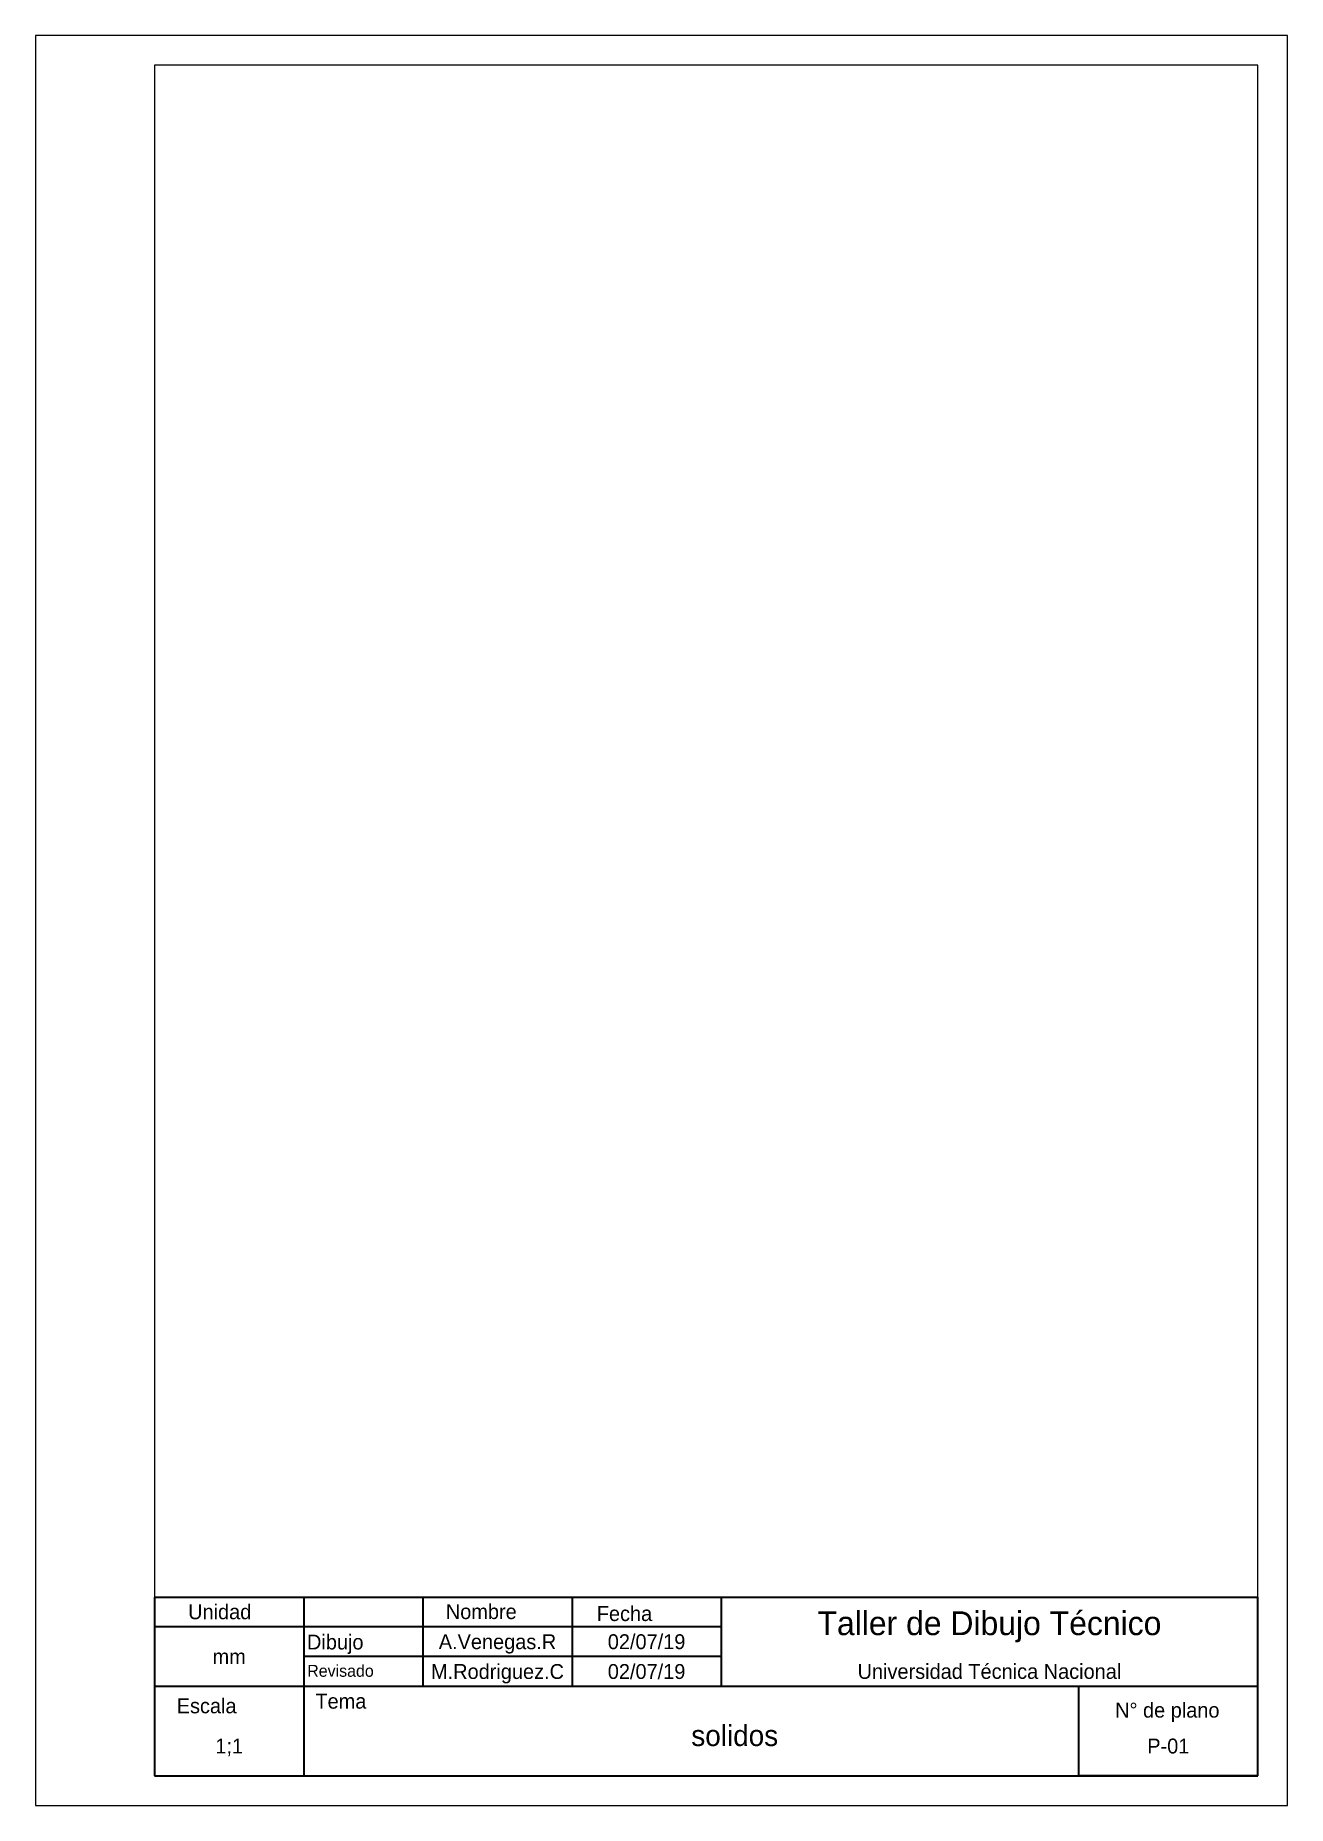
# Model space of a CAD drawing. Header units: millimetres. Extents: x 219 to 429, y 85 to 382.
import ezdxf
from ezdxf.enums import TextEntityAlignment as Align

# ---------------------------------------------------------------- set-up
doc = ezdxf.new("R2010")
doc.units = ezdxf.units.MM
doc.layers.add('CajetinAtributos', color=250, linetype='Continuous')
doc.layers.add('CajetinTexto', color=170, linetype='Continuous')
doc.layers.add('CajetinLine', color=5, linetype='Continuous', lineweight=35)

# ---------------------------------------------------------------- blocks, each defined once
blk = doc.blocks.new('cajetin final2')
at = {"layer": 'CajetinLine'}
for p, q in [((-185, 30), (-185, 15)), ((-185, 30), (-160, 30)), ((-160, 30), (-140, 30)), ((-160, 30), (-160, 15)), ((-140, 30), (-115, 30)), ((-140, 30), (-140, 15)), ((-115, 30), (-90, 30)), ((-115, 30), (-115, 15)), ((-90, 30), (-90, 25)), ((-90, 30), (0, 30)), ((0, 15), (0, 30)), ((-90, 25), (-185, 25)), ((-90, 25), (-90, 15)), ((-90, 25), (-90, 20)), ((-90, 20), (-160, 20)), ((-185, 15), (-185, 0)), ((-90, 15), (-185, 15)), ((-160, 15), (-160, 10)), ((0, 15), (-90, 15)), ((-30, 0), (-30, 15)), ((0, 0), (0, 15)), ((-160, 10), (-160, 0)), ((-185, 0), (0, 0)), ((0, 0), (-30, 0))]:
    blk.add_line(p, q, dxfattribs=at)
at = {"layer": 'CajetinAtributos'}
for tag, p in [('XNOMDB', (-127.5, 22.5)), ('XUNI', (-172.5, 20)), ('XFEDIBU', (-102.5, 22.5)), ('XNOMREV', (-127.5, 17.5)), ('XFECREV', (-102.5, 17.5)), ('XECS', (-172.5, 5)), ('XNUMPLA', (-15, 5))]:
    blk.add_attdef(tag, text='', height=2.5, dxfattribs=at).set_placement(p, align=Align.MIDDLE_CENTER)
blk.add_attdef('XTEMA', (-95, 5), '', height=3.5, dxfattribs=at)
at = {"layer": 'CajetinTexto'}
for s, width, insert, char_height, attachment_point in [('Unidad', 16.2289, (-179.39, 27.5), 2.5, 4), ('Nombre', 16.3068, (-136.17, 27.53), 2.5, 4), ('Fecha', 15.3788, (-110.85, 27.2), 2.5, 4), ('Taller de Dibujo Técnico', 90, (-45, 25), 4, 5), ('Dibujo', 13.9205, (-159.45, 22.07), 2.5, 4), ('Revisado', 14.3182, (-159.41, 17.6), 2, 4), ('Universidad Técnica Nacional', 90, (-45, 17.5), 2.5, 5), ('Escala', 12.8909, (-181.3, 11.72), 2.5, 4), ('Tema', 15.5114, (-158.04, 12.5), 2.5, 4), ('N° de plano', 17.5044, (-23.92, 10.64), 2.5, 4)]:
    blk.add_mtext_dynamic_manual_height_columns(s, width=width, gutter_width=12.5, heights=[0], dxfattribs=dict(at, insert=insert, char_height=char_height, attachment_point=attachment_point))

msp = doc.modelspace()

# ---------------------------------------------------------------- linework, layer by layer
for points in [[(218.59, 85.48), (428.59, 85.48), (428.59, 382.48), (218.59, 382.48)], [(238.59, 90.48), (423.59, 90.48), (423.59, 377.48), (238.59, 377.48)]]:
    msp.add_lwpolyline(points, close=True)

# ---------------------------------------------------------------- block references
msp.add_blockref('cajetin final2', (423.59, 90.48)).add_auto_attribs({'XUNI': 'mm', 'XNOMDB': 'A.Venegas.R', 'XNOMREV': 'M.Rodriguez.C', 'XFEDIBU': '02/07/19', 'XFECREV': '02/07/19', 'XTEMA': 'solidos', 'XECS': '1;1', 'XNUMPLA': 'P-01'})

doc.saveas('drawing.dxf')
